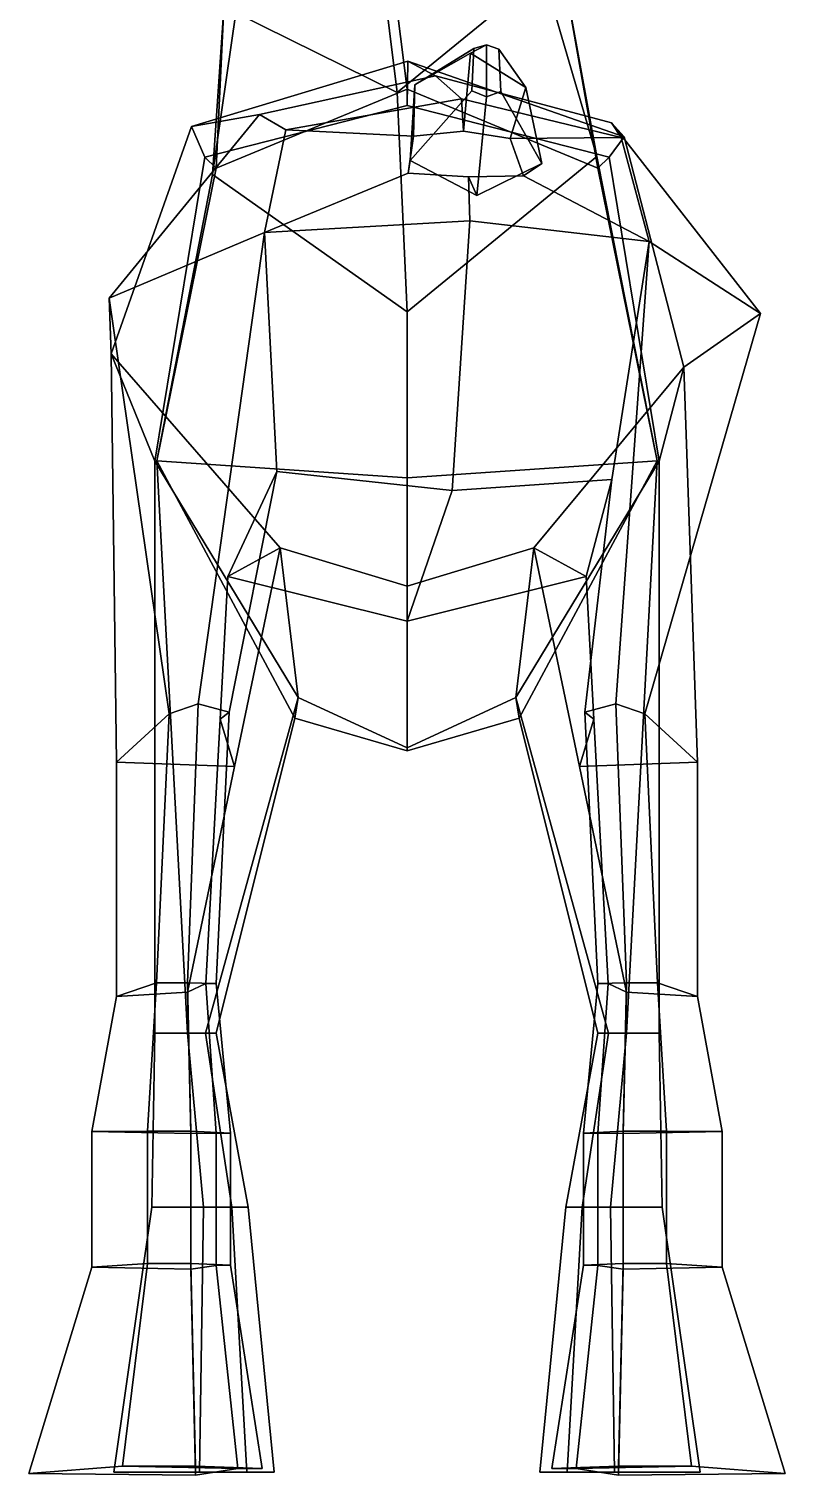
# Model space of a CAD drawing. Extents: x -117 to 82, y -151 to 362.
# Drawn here: x -82.3 to 82.3, y -151.2 to 163.9 of the extents above; entities that cross this region are included whole.
import ezdxf

# ---------------------------------------------------------------- set-up
doc = ezdxf.new("R2010")
doc.units = 0

msp = doc.modelspace()

# ---------------------------------------------------------------- linework, layer by layer
for points in [[(29.611876, 176.03212, 182.005646), (9.532427, 225.055191, 210.886414), (-5.457161, 176.963287, 214.238998), (-2.150873, 150.054306, 198.061798)], [(-37.265965, 167.377289, 181.767044), (-2.150873, 150.054306, 198.061798), (-5.457161, 176.963287, 214.238998), (-34.925892, 214.434128, 210.341644)], [(33.953121, 176.723495, 149.488983), (24.221813, 201.031113, 170.281128), (29.611876, 176.03212, 182.005646), (41.343651, 136.096878, 160.654114)], [(-42.371593, 132.15712, 160.614731), (-37.265965, 167.377289, 181.767044), (-37.242359, 190.723312, 169.912048), (-39.89838, 168.428528, 149.290665)], [(-41.558807, 133.514297, 122.027016), (-39.89838, 168.428528, 149.290665), (-3.535845, 178.930405, 146.280884), (0, 150.760529, 123.623947)], [(41.558807, 133.514297, 122.027016), (0, 150.760529, 123.623947), (-3.535845, 178.930405, 146.280884), (33.953121, 176.723495, 149.488983)], [(54.431267, 69.775673, 140.454803), (41.558807, 133.514297, 122.027016), (33.953121, 176.723495, 149.488983), (41.343651, 136.096878, 160.654114)], [(41.343651, 136.096878, 160.654114), (29.611876, 176.03212, 182.005646), (-2.150873, 150.054306, 198.061798), (0, 102.262756, 185.39209)], [(-54.431267, 69.775673, 140.454803), (-42.371593, 132.15712, 160.614731), (-39.89838, 168.428528, 149.290665), (-41.558807, 133.514297, 122.027016)], [(-42.371593, 132.15712, 160.614731), (0, 102.262756, 185.39209), (-2.150873, 150.054306, 198.061798), (-37.265965, 167.377289, 181.767044)], [(14.090508, 150.403778, -81.780861), (0.671414, 135.248215, -72.865707), (1.741432, 151.723404, -62.333138), (14.538967, 159.590851, -80.01078)], [(1.741432, 151.723404, -62.333138), (1.43361, 140.522476, -52.791061), (12.322543, 141.629303, -53.13261), (13.819624, 158.604202, -59.027115)], [(14.538967, 159.590851, -80.01078), (1.741432, 151.723404, -62.333138), (13.819624, 158.604202, -59.027115), (17.273256, 160.392487, -79.405731)], [(25.889891, 151.158676, -58.272907), (13.819624, 158.604202, -59.027115), (12.322543, 141.629303, -53.13261), (22.426844, 140.031494, -49.261341)], [(20.00374, 159.463058, -79.091949), (17.273256, 160.392487, -79.405731), (13.819624, 158.604202, -59.027115), (25.889891, 151.158676, -58.272907)], [(17.278429, 149.073868, -81.490349), (14.090508, 150.403778, -81.780861), (14.538967, 159.590851, -80.01078), (17.273256, 160.392487, -79.405731)], [(17.278429, 149.073868, -81.490349), (17.273256, 160.392487, -79.405731), (20.00374, 159.463058, -79.091949), (20.460602, 150.254837, -80.709824)], [(20.460602, 150.254837, -80.709824), (20.00374, 159.463058, -79.091949), (25.889891, 151.158676, -58.272907), (29.346478, 134.577637, -68.044403)], [(-46.91917, 142.593903, 11.706892), (-43.982494, 135.972809, 91.590034), (0, 147.223831, 91.355537), (0.180979, 156.842636, 22.411203)], [(0.180979, 156.842636, 22.411203), (6.23598, 153.68692, -14.45854), (-32.111717, 145.23642, -22.397604), (-46.91917, 142.593903, 11.706892)], [(47.281132, 140.3909, 27.545351), (0.180979, 156.842636, 22.411203), (0, 147.223831, 91.355537), (43.982494, 135.972809, 91.590034)], [(0.180979, 156.842636, 22.411203), (47.281132, 140.3909, 27.545351), (44.517349, 143.444336, -9.513498), (6.23598, 153.68692, -14.45854)], [(6.23598, 153.68692, -14.45854), (11.83889, 148.624191, -48.964184), (-26.35026, 141.93457, -46.180183), (-32.111717, 145.23642, -22.397604)], [(0.671414, 135.248215, -72.865707), (0.259475, 132.448471, -59.80563), (1.43361, 140.522476, -52.791061), (1.741432, 151.723404, -62.333138)], [(6.23598, 153.68692, -14.45854), (44.517349, 143.444336, -9.513498), (46.596607, 140.228638, -33.915192), (11.83889, 148.624191, -48.964184)], [(0, 147.223831, 91.355537), (-43.982494, 135.972809, 91.590034), (-41.558807, 133.514297, 122.027016), (0, 150.760529, 123.623947)], [(1.43361, 140.522476, -52.791061), (-26.35026, 141.93457, -46.180183), (11.83889, 148.624191, -48.964184), (12.322543, 141.629303, -53.13261)], [(0, 147.223831, 91.355537), (0, 150.760529, 123.623947), (41.558807, 133.514297, 122.027016), (43.982494, 135.972809, 91.590034)], [(17.278429, 149.073868, -81.490349), (15.212351, 127.612442, -72.998955), (0.671414, 135.248215, -72.865707), (14.090508, 150.403778, -81.780861)], [(22.426844, 140.031494, -49.261341), (12.322543, 141.629303, -53.13261), (11.83889, 148.624191, -48.964184), (46.596607, 140.228638, -33.915192)], [(17.278429, 149.073868, -81.490349), (20.460602, 150.254837, -80.709824), (29.346478, 134.577637, -68.044403), (15.212351, 127.612442, -72.998955)], [(29.346478, 134.577637, -68.044403), (25.889891, 151.158676, -58.272907), (22.426844, 140.031494, -49.261341), (25.335144, 131.862045, -55.589508)], [(-64.823029, 105.237801, -34.461163), (-32.111717, 145.23642, -22.397604), (-26.35026, 141.93457, -46.180183), (-30.993277, 119.536987, -55.537575)], [(-46.91917, 142.593903, 11.706892), (-32.111717, 145.23642, -22.397604), (-64.823029, 105.237801, -34.461163), (-64.422882, 93.079453, 13.541019)], [(-64.422882, 93.079453, 13.541019), (-54.873554, 69.729599, 92.513428), (-43.982494, 135.972809, 91.590034), (-46.91917, 142.593903, 11.706892)], [(0.259475, 132.448471, -59.80563), (-30.993277, 119.536987, -55.537575), (-26.35026, 141.93457, -46.180183), (1.43361, 140.522476, -52.791061)], [(76.958717, 101.922066, -10.622547), (52.696842, 117.579803, -41.466255), (46.596607, 140.228638, -33.915192), (44.517349, 143.444336, -9.513498)], [(47.281132, 140.3909, 27.545351), (60.297997, 90.162689, 34.511089), (76.958717, 101.922066, -10.622547), (44.517349, 143.444336, -9.513498)], [(25.335144, 131.862045, -55.589508), (22.426844, 140.031494, -49.261341), (46.596607, 140.228638, -33.915192), (52.696842, 117.579803, -41.466255)], [(60.297997, 90.162689, 34.511089), (47.281132, 140.3909, 27.545351), (43.982494, 135.972809, 91.590034), (54.873554, 69.729599, 92.513428)], [(-54.873554, 69.729599, 92.513428), (-54.431267, 69.775673, 140.454803), (-41.558807, 133.514297, 122.027016), (-43.982494, 135.972809, 91.590034)], [(54.431267, 69.775673, 140.454803), (41.343651, 136.096878, 160.654114), (0, 102.262756, 185.39209), (0, 66.119232, 180.3815)], [(54.873554, 69.729599, 92.513428), (43.982494, 135.972809, 91.590034), (41.558807, 133.514297, 122.027016), (54.431267, 69.775673, 140.454803)], [(0.259475, 132.448471, -59.80563), (13.389575, 131.634735, -61.342388), (13.660411, 122.06044, -64.703056), (-30.993277, 119.536987, -55.537575)], [(15.212351, 127.612442, -72.998955), (13.389575, 131.634735, -61.342388), (0.259475, 132.448471, -59.80563), (0.671414, 135.248215, -72.865707)], [(15.212351, 127.612442, -72.998955), (29.346478, 134.577637, -68.044403), (25.335144, 131.862045, -55.589508), (13.389575, 131.634735, -61.342388)], [(-54.431267, 69.775673, 140.454803), (0, 66.119232, 180.3815), (0, 102.262756, 185.39209), (-42.371593, 132.15712, 160.614731)], [(25.335144, 131.862045, -55.589508), (52.696842, 117.579803, -41.466255), (13.660411, 122.06044, -64.703056), (13.389575, 131.634735, -61.342388)], [(9.864675, 63.312263, -52.608261), (-28.324472, 67.429214, -47.863556), (-30.993277, 119.536987, -55.537575), (13.660411, 122.06044, -64.703056)], [(9.864675, 63.312263, -52.608261), (13.660411, 122.06044, -64.703056), (52.696842, 117.579803, -41.466255), (44.622391, 65.723244, -35.598564)], [(-30.993277, 119.536987, -55.537575), (-45.474197, 16.870634, -56.607895), (-51.789886, 14.6988, -52.363129), (-64.823029, 105.237801, -34.461163)], [(-30.993277, 119.536987, -55.537575), (-28.324472, 67.429214, -47.863556), (-38.737919, 15.058463, -53.06609), (-45.474197, 16.870634, -56.607895)], [(52.696842, 117.579803, -41.466255), (45.474197, 16.870634, -56.607895), (38.737919, 15.058463, -53.06609), (44.622391, 65.723244, -35.598564)], [(52.696842, 117.579803, -41.466255), (76.958717, 101.922066, -10.622547), (51.789886, 14.6988, -52.363129), (45.474197, 16.870634, -56.607895)], [(-64.422882, 93.079453, 13.541019), (-64.823029, 105.237801, -34.461163), (-51.789886, 14.6988, -52.363129), (-63.216503, 4.171609, 3.171161)], [(60.297997, 90.162689, 34.511089), (63.216503, 4.171609, 3.171161), (51.789886, 14.6988, -52.363129), (76.958717, 101.922066, -10.622547)], [(-27.627975, 50.858292, 24.199598), (-23.716932, 18.261091, 93.433708), (-54.873554, 69.729599, 92.513428), (-64.422882, 93.079453, 13.541019)], [(-64.422882, 93.079453, 13.541019), (-63.216503, 4.171609, 3.171161), (-37.534115, 3.194327, 7.801642), (-27.627975, 50.858292, 24.199598)], [(27.627975, 50.858292, 24.199598), (60.297997, 90.162689, 34.511089), (54.873554, 69.729599, 92.513428), (23.716932, 18.261091, 93.433708)], [(60.297997, 90.162689, 34.511089), (27.627975, 50.858292, 24.199598), (37.534115, 3.194327, 7.801642), (63.216503, 4.171609, 3.171161)], [(-47.746723, -54.918663, 129.124969), (-54.431267, 69.775673, 140.454803), (-54.873554, 69.729599, 92.513428), (-54.873554, -54.918663, 110.598495)], [(-43.835682, -54.918663, 111.012619), (-54.873554, -54.918663, 110.598495), (-54.873554, 69.729599, 92.513428), (-23.716932, 18.261091, 93.433708)], [(0, 6.578873, 140.454803), (0, 66.119232, 180.3815), (-54.431267, 69.775673, 140.454803), (-24.441669, 13.734536, 127.166603)], [(-41.558807, -54.918663, 123.879623), (-24.441669, 13.734536, 127.166603), (-54.431267, 69.775673, 140.454803), (-47.746723, -54.918663, 129.124969)], [(0, 6.578873, 140.454803), (24.441669, 13.734536, 127.166603), (54.431267, 69.775673, 140.454803), (0, 66.119232, 180.3815)], [(43.835682, -54.918663, 111.012619), (23.716932, 18.261091, 93.433708), (54.873554, 69.729599, 92.513428), (54.873554, -54.918663, 110.598495)], [(41.558807, -54.918663, 123.879623), (47.746723, -54.918663, 129.124969), (54.431267, 69.775673, 140.454803), (24.441669, 13.734536, 127.166603)], [(47.746723, -54.918663, 129.124969), (54.873554, -54.918663, 110.598495), (54.873554, 69.729599, 92.513428), (54.431267, 69.775673, 140.454803)], [(-38.737919, 15.058463, -53.06609), (-28.324472, 67.429214, -47.863556), (-38.969231, 44.590073, -23.598322), (-40.667374, 13.482821, -49.986572)], [(0, 34.853817, -23.395401), (-38.969231, 44.590073, -23.598322), (-28.324472, 67.429214, -47.863556), (9.864675, 63.312263, -52.608261)], [(0, 34.853817, -23.395401), (9.864675, 63.312263, -52.608261), (44.622391, 65.723244, -35.598564), (38.969231, 44.590073, -23.598322)], [(44.622391, 65.723244, -35.598564), (38.737919, 15.058463, -53.06609), (40.667374, 13.482821, -49.986572), (38.969231, 44.590073, -23.598322)], [(-37.534115, 3.194327, 7.801642), (-40.667374, 13.482821, -49.986572), (-38.969231, 44.590073, -23.598322), (-27.627975, 50.858292, 24.199598)], [(-27.627975, 50.858292, 24.199598), (-38.969231, 44.590073, -23.598322), (0, 34.853817, -23.395401), (0, 42.478916, 24.199598)], [(0, 42.478916, 24.199598), (0, 7.266323, 93.662865), (-23.716932, 18.261091, 93.433708), (-27.627975, 50.858292, 24.199598)], [(0, 42.478916, 24.199598), (27.627975, 50.858292, 24.199598), (23.716932, 18.261091, 93.433708), (0, 7.266323, 93.662865)], [(27.627975, 50.858292, 24.199598), (0, 42.478916, 24.199598), (0, 34.853817, -23.395401), (38.969231, 44.590073, -23.598322)], [(37.534115, 3.194327, 7.801642), (27.627975, 50.858292, 24.199598), (38.969231, 44.590073, -23.598322), (40.667374, 13.482821, -49.986572)], [(-47.746723, -43.942287, -57.197506), (-54.533855, -43.942287, -57.197506), (-51.789886, 14.6988, -52.363129), (-45.474197, 16.870634, -56.607895)], [(-45.474197, 16.870634, -56.607895), (-38.737919, 15.058463, -53.06609), (-41.558807, -44.09293, -57.197506), (-47.746723, -43.942287, -57.197506)], [(-43.835682, -54.918663, 111.012619), (-23.716932, 18.261091, 93.433708), (-24.441669, 13.734536, 127.166603), (-41.558807, -54.918663, 123.879623)], [(0, 7.266323, 93.662865), (0, 6.578873, 140.454803), (-24.441669, 13.734536, 127.166603), (-23.716932, 18.261091, 93.433708)], [(0, 7.266323, 93.662865), (23.716932, 18.261091, 93.433708), (24.441669, 13.734536, 127.166603), (0, 6.578873, 140.454803)], [(43.835682, -54.918663, 111.012619), (41.558807, -54.918663, 123.879623), (24.441669, 13.734536, 127.166603), (23.716932, 18.261091, 93.433708)], [(45.474197, 16.870634, -56.607895), (47.746723, -43.942287, -57.197506), (41.558807, -44.09293, -57.197506), (38.737919, 15.058463, -53.06609)], [(47.746723, -43.942287, -57.197506), (45.474197, 16.870634, -56.607895), (51.789886, 14.6988, -52.363129), (54.533855, -43.942287, -57.197506)], [(-51.789886, 14.6988, -52.363129), (-54.533855, -43.942287, -57.197506), (-63.216503, -46.902275, -9.103637), (-63.216503, 4.171609, 3.171161)], [(-43.825974, -44.101212, -57.197506), (-40.667374, 13.482821, -49.986572), (-37.534115, 3.194327, 7.801642), (-47.746723, -45.944279, -9.103637)], [(-41.558807, -44.09293, -57.197506), (-38.737919, 15.058463, -53.06609), (-40.667374, 13.482821, -49.986572), (-43.825974, -44.101212, -57.197506)], [(43.825974, -44.101212, -57.197506), (47.746723, -45.944279, -9.103637), (37.534115, 3.194327, 7.801642), (40.667374, 13.482821, -49.986572)], [(41.558807, -44.09293, -57.197506), (43.825974, -44.101212, -57.197506), (40.667374, 13.482821, -49.986572), (38.737919, 15.058463, -53.06609)], [(51.789886, 14.6988, -52.363129), (63.216503, 4.171609, 3.171161), (63.216503, -46.902275, -9.103637), (54.533855, -43.942287, -57.197506)], [(-63.216503, 4.171609, 3.171161), (-63.216503, -46.902275, -9.103637), (-47.746723, -45.944279, -9.103637), (-37.534115, 3.194327, 7.801642)], [(63.216503, 4.171609, 3.171161), (37.534115, 3.194327, 7.801642), (47.746723, -45.944279, -9.103637), (63.216503, -46.902275, -9.103637)], [(-68.609138, -76.332626, -37.550392), (-63.216503, -46.902275, -9.103637), (-54.533855, -43.942287, -57.197506), (-56.492882, -76.280159, -69.442184)], [(-56.492882, -76.280159, -69.442184), (-54.533855, -43.942287, -57.197506), (-47.746723, -43.942287, -57.197506), (-47.021744, -76.280159, -70.596687)], [(-38.386784, -76.652153, -70.253456), (-47.021744, -76.280159, -70.596687), (-47.746723, -43.942287, -57.197506), (-41.558807, -44.09293, -57.197506)], [(-47.021744, -76.721535, -37.550392), (-41.550495, -76.672569, -69.415085), (-43.825974, -44.101212, -57.197506), (-47.746723, -45.944279, -9.103637)], [(-41.550495, -76.672569, -69.415085), (-38.386784, -76.652153, -70.253456), (-41.558807, -44.09293, -57.197506), (-43.825974, -44.101212, -57.197506)], [(38.386784, -76.652153, -70.253456), (41.558807, -44.09293, -57.197506), (47.746723, -43.942287, -57.197506), (47.021744, -76.280159, -70.596687)], [(41.550495, -76.672569, -69.415085), (43.825974, -44.101212, -57.197506), (41.558807, -44.09293, -57.197506), (38.386784, -76.652153, -70.253456)], [(47.021744, -76.721535, -37.550392), (47.746723, -45.944279, -9.103637), (43.825974, -44.101212, -57.197506), (41.550495, -76.672569, -69.415085)], [(56.492882, -76.280159, -69.442184), (47.021744, -76.280159, -70.596687), (47.746723, -43.942287, -57.197506), (54.533855, -43.942287, -57.197506)], [(68.609138, -76.332626, -37.550392), (56.492882, -76.280159, -69.442184), (54.533855, -43.942287, -57.197506), (63.216503, -46.902275, -9.103637)], [(-47.021744, -76.721535, -37.550392), (-47.746723, -45.944279, -9.103637), (-63.216503, -46.902275, -9.103637), (-68.609138, -76.332626, -37.550392)], [(47.021744, -76.721535, -37.550392), (68.609138, -76.332626, -37.550392), (63.216503, -46.902275, -9.103637), (47.746723, -45.944279, -9.103637)], [(-38.143379, -92.799446, 94.879051), (-55.583218, -92.799446, 94.224731), (-54.873554, -54.918663, 110.598495), (-43.835682, -54.918663, 111.012619)], [(-44.32283, -92.799446, 123.496536), (-47.746723, -54.918663, 129.124969), (-54.873554, -54.918663, 110.598495), (-55.583218, -92.799446, 94.224731)], [(-44.32283, -92.799446, 123.496536), (-34.545921, -92.799446, 115.208893), (-41.558807, -54.918663, 123.879623), (-47.746723, -54.918663, 129.124969)], [(-34.545921, -92.799446, 115.208893), (-38.143379, -92.799446, 94.879051), (-43.835682, -54.918663, 111.012619), (-41.558807, -54.918663, 123.879623)], [(34.545921, -92.799446, 115.208893), (41.558807, -54.918663, 123.879623), (43.835682, -54.918663, 111.012619), (38.143379, -92.799446, 94.879051)], [(44.32283, -92.799446, 123.496536), (47.746723, -54.918663, 129.124969), (41.558807, -54.918663, 123.879623), (34.545921, -92.799446, 115.208893)], [(38.143379, -92.799446, 94.879051), (43.835682, -54.918663, 111.012619), (54.873554, -54.918663, 110.598495), (55.583218, -92.799446, 94.224731)], [(44.32283, -92.799446, 123.496536), (55.583218, -92.799446, 94.224731), (54.873554, -54.918663, 110.598495), (47.746723, -54.918663, 129.124969)], [(-68.609138, -105.911812, -17.206305), (-68.609138, -76.332626, -37.550392), (-56.492882, -76.280159, -69.442184), (-56.492882, -105.064049, -46.922836)], [(-47.021744, -106.30072, -17.206305), (-47.021744, -76.721535, -37.550392), (-68.609138, -76.332626, -37.550392), (-68.609138, -105.911812, -17.206305)], [(-56.492882, -105.064049, -46.922836), (-56.492882, -76.280159, -69.442184), (-47.021744, -76.280159, -70.596687), (-47.021744, -105.064049, -47.06715)], [(-38.386784, -105.476616, -47.02425), (-47.021744, -105.064049, -47.06715), (-47.021744, -76.280159, -70.596687), (-38.386784, -76.652153, -70.253456)], [(-47.021744, -106.30072, -17.206305), (-41.550495, -105.499268, -46.919449), (-41.550495, -76.672569, -69.415085), (-47.021744, -76.721535, -37.550392)], [(-41.550495, -105.499268, -46.919449), (-38.386784, -105.476616, -47.02425), (-38.386784, -76.652153, -70.253456), (-41.550495, -76.672569, -69.415085)], [(38.386784, -105.476616, -47.02425), (38.386784, -76.652153, -70.253456), (47.021744, -76.280159, -70.596687), (47.021744, -105.064049, -47.06715)], [(41.550495, -105.499268, -46.919449), (41.550495, -76.672569, -69.415085), (38.386784, -76.652153, -70.253456), (38.386784, -105.476616, -47.02425)], [(47.021744, -106.30072, -17.206305), (47.021744, -76.721535, -37.550392), (41.550495, -76.672569, -69.415085), (41.550495, -105.499268, -46.919449)], [(56.492882, -105.064049, -46.922836), (47.021744, -105.064049, -47.06715), (47.021744, -76.280159, -70.596687), (56.492882, -76.280159, -69.442184)], [(47.021744, -106.30072, -17.206305), (68.609138, -105.911812, -17.206305), (68.609138, -76.332626, -37.550392), (47.021744, -76.721535, -37.550392)], [(68.609138, -105.911812, -17.206305), (56.492882, -105.064049, -46.922836), (56.492882, -76.280159, -69.442184), (68.609138, -76.332626, -37.550392)], [(-34.90229, -150.57132, 94.722748), (-63.852413, -150.57132, 93.551514), (-55.583218, -92.799446, 94.224731), (-38.143379, -92.799446, 94.879051)], [(-45.160172, -150.57132, 145.948044), (-44.32283, -92.799446, 123.496536), (-55.583218, -92.799446, 94.224731), (-63.852413, -150.57132, 93.551514)], [(-45.160172, -150.57132, 145.948044), (-28.930508, -150.57132, 131.113159), (-34.545921, -92.799446, 115.208893), (-44.32283, -92.799446, 123.496536)], [(-28.930508, -150.57132, 131.113159), (-34.90229, -150.57132, 94.722748), (-38.143379, -92.799446, 94.879051), (-34.545921, -92.799446, 115.208893)], [(28.930508, -150.57132, 131.113159), (34.545921, -92.799446, 115.208893), (38.143379, -92.799446, 94.879051), (34.90229, -150.57132, 94.722748)], [(45.160172, -150.57132, 145.948044), (44.32283, -92.799446, 123.496536), (34.545921, -92.799446, 115.208893), (28.930508, -150.57132, 131.113159)], [(34.90229, -150.57132, 94.722748), (38.143379, -92.799446, 94.879051), (55.583218, -92.799446, 94.224731), (63.852413, -150.57132, 93.551514)], [(45.160172, -150.57132, 145.948044), (63.852413, -150.57132, 93.551514), (55.583218, -92.799446, 94.224731), (44.32283, -92.799446, 123.496536)], [(-82.298225, -150.811523, 24.820112), (-68.609138, -105.911812, -17.206305), (-56.492882, -105.064049, -46.922836), (-61.942909, -149.254379, -42.827278)], [(-46.031391, -151.173492, 24.820112), (-47.021744, -106.30072, -17.206305), (-68.609138, -105.911812, -17.206305), (-82.298225, -150.811523, 24.820112)], [(-61.942909, -149.254379, -42.827278), (-56.492882, -105.064049, -46.922836), (-47.021744, -105.064049, -47.06715), (-46.031391, -149.254379, -43.530205)], [(-31.524654, -149.742218, -43.321224), (-46.031391, -149.254379, -43.530205), (-47.021744, -105.064049, -47.06715), (-38.386784, -105.476616, -47.02425)], [(-46.031391, -151.173492, 24.820112), (-36.839699, -149.769028, -42.81078), (-41.550495, -105.499268, -46.919449), (-47.021744, -106.30072, -17.206305)], [(-36.839699, -149.769028, -42.81078), (-31.524654, -149.742218, -43.321224), (-38.386784, -105.476616, -47.02425), (-41.550495, -105.499268, -46.919449)], [(31.524654, -149.742218, -43.321224), (38.386784, -105.476616, -47.02425), (47.021744, -105.064049, -47.06715), (46.031391, -149.254379, -43.530205)], [(36.839699, -149.769028, -42.81078), (41.550495, -105.499268, -46.919449), (38.386784, -105.476616, -47.02425), (31.524654, -149.742218, -43.321224)], [(46.031391, -151.173492, 24.820112), (47.021744, -106.30072, -17.206305), (41.550495, -105.499268, -46.919449), (36.839699, -149.769028, -42.81078)], [(61.942909, -149.254379, -42.827278), (46.031391, -149.254379, -43.530205), (47.021744, -105.064049, -47.06715), (56.492882, -105.064049, -46.922836)], [(46.031391, -151.173492, 24.820112), (82.298225, -150.811523, 24.820112), (68.609138, -105.911812, -17.206305), (47.021744, -106.30072, -17.206305)], [(82.298225, -150.811523, 24.820112), (61.942909, -149.254379, -42.827278), (56.492882, -105.064049, -46.922836), (68.609138, -105.911812, -17.206305)], [(-82.298225, -150.811523, 24.820112), (-61.942909, -149.254379, -42.827278), (-36.839699, -149.769028, -42.81078), (-46.031391, -151.173492, 24.820112)], [(-63.852413, -150.57132, 93.551514), (-34.90229, -150.57132, 94.722748), (-28.930508, -150.57132, 131.113159), (-45.160172, -150.57132, 145.948044)], [(-61.942909, -149.254379, -42.827278), (-46.031391, -149.254379, -43.530205), (-31.524654, -149.742218, -43.321224), (-36.839699, -149.769028, -42.81078)], [(63.852413, -150.57132, 93.551514), (45.160172, -150.57132, 145.948044), (28.930508, -150.57132, 131.113159), (34.90229, -150.57132, 94.722748)], [(61.942909, -149.254379, -42.827278), (36.839699, -149.769028, -42.81078), (31.524654, -149.742218, -43.321224), (46.031391, -149.254379, -43.530205)], [(82.298225, -150.811523, 24.820112), (46.031391, -151.173492, 24.820112), (36.839699, -149.769028, -42.81078), (61.942909, -149.254379, -42.827278)]]:
    msp.add_3dface(points)

doc.saveas('drawing.dxf')
